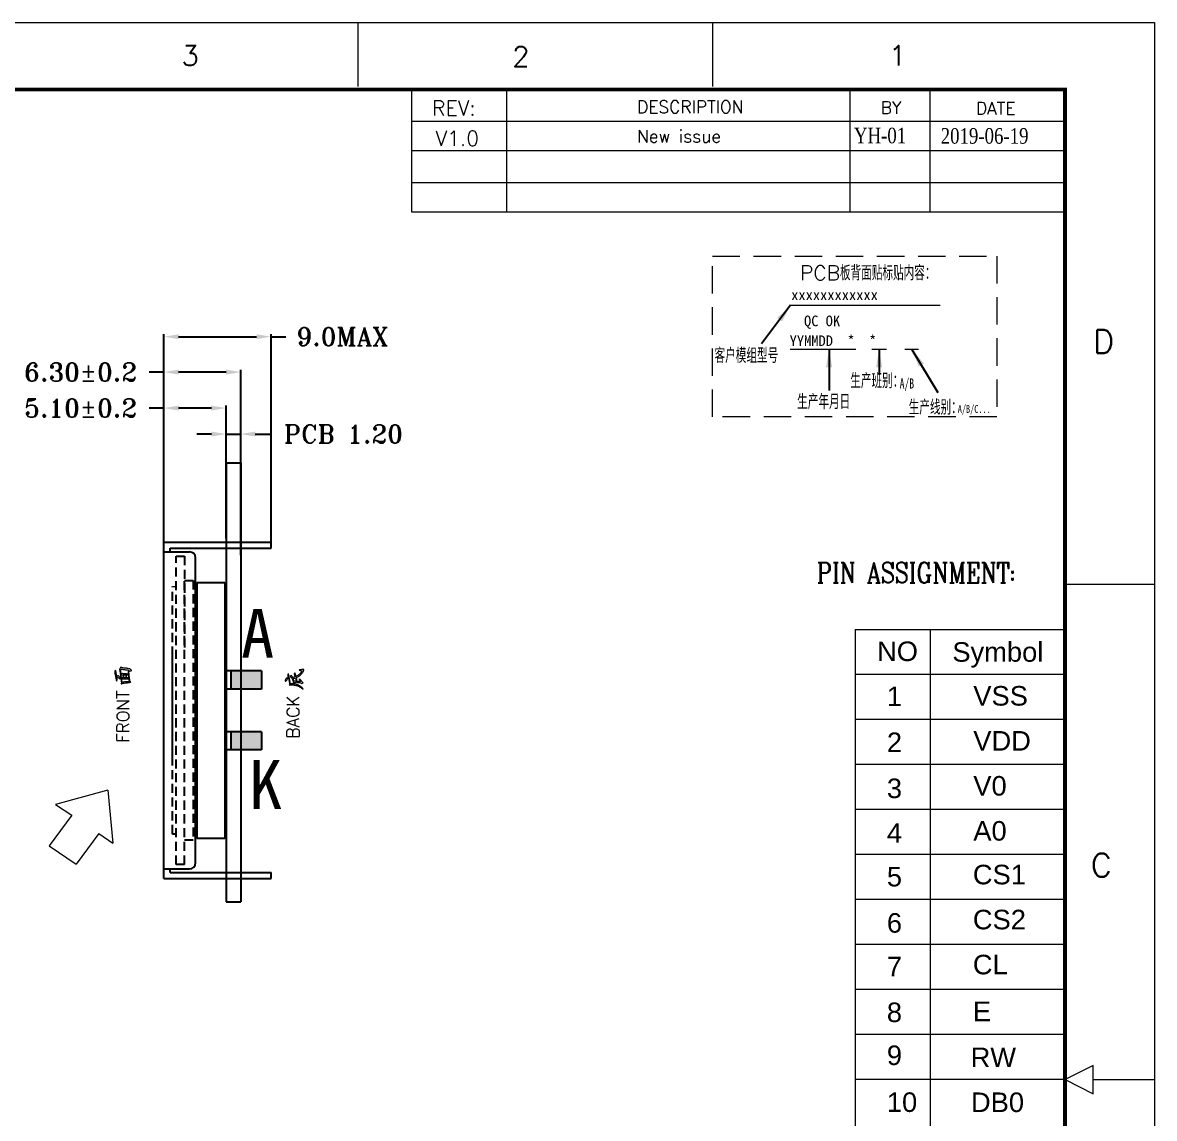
# Model space of a CAD drawing. Header units: millimetres. Extents: x 1251 to 1736, y 491 to 664.
# Drawn here: x 1403.7 to 1496.6, y 574.3 to 664.2 of the extents above; entities that cross this region are included whole.
import ezdxf
from ezdxf.enums import TextEntityAlignment as Align

# ---------------------------------------------------------------- set-up
doc = ezdxf.new("R2010")
doc.units = ezdxf.units.MM
doc.header["$LTSCALE"] = 3
doc.linetypes.add('HIDDEN', pattern=[0.375, 0.25, -0.125])
for name, color, linetype in [('BEZ', 170, 'Continuous'), ('CL', 1, 'Continuous'), ('d', 4, 'Continuous'), ('DIM', 4, 'Continuous'), ('PCB', 3, 'Continuous')]:
    doc.layers.add(name, color=color, linetype=linetype)
doc.styles.add('ROMANC', font='romanc.shx', dxfattribs={"width": 0.65})
doc.styles.add('romans', font='romans.shx')
doc.styles.add('RT', font='ROMANT.SHX')
doc.styles.add('S', font='txt')
doc.styles.get("Standard").update_dxf_attribs({"font": 'romans.shx', "width": 0.8, "height": 1.2})
doc.styles.add('TXT', font='txt', dxfattribs={"width": 0.7, "height": 1})
doc.styles.add('WMF-宋体0', font='')
doc.styles.add('xiong', font='simplex.shx', dxfattribs={"bigfont": 'gbcbig.shx'})
doc.styles.add('样式 3', font='')
doc.styles.get('WMF-宋体0').set_extended_font_data('SimSun')
doc.styles.get('样式 3').set_extended_font_data('FangSong_GB2312')
doc.dimstyles.new('ISO-25$0', dxfattribs={"dimtxt": 1.5, "dimasz": 1.2, "dimexe": 0.2, "dimexo": 0.3, "dimgap": 0.6, "dimtad": 0, "dimzin": 1, "dimdsep": 46, "dimtxsty": 'RT', "dimcen": 2.5, "dimadec": 0, "dimazin": 0, "dimtfac": 1, "dimtmove": 0, "dimatfit": 3, "dimfxl": 0.2, "dimarcsym": 0})
doc.dimstyles.new('ISO-25-1', dxfattribs={"dimtxt": 2, "dimasz": 1.5, "dimexe": 0.4, "dimexo": 0.625, "dimgap": 0.5, "dimtad": 0, "dimzin": 1, "dimdsep": 46, "dimtxsty": 'romans', "dimcen": 2.5, "dimclrd": 4, "dimclre": 4, "dimclrt": 4, "dimadec": 0, "dimazin": 0, "dimtfac": 1, "dimtmove": 0, "dimatfit": 3, "dimfxl": 1, "dimlwe": 0, "dimarcsym": 0})

# ---------------------------------------------------------------- blocks, each defined once
blk = doc.blocks.new('*D5')
at = {"layer": 'Defpoints', "color": 0}
for p in [(1421.58, 630.462), (1420.38, 621.758), (1421.58, 621.758)]:
    blk.add_point(p, dxfattribs=at)
at = {"layer": 'DIM', "color": 0, "lineweight": -2}
for p, q in [((1420.38, 622.058), (1420.38, 630.662)), ((1421.58, 622.058), (1421.58, 630.662)), ((1419.18, 630.462), (1417.98, 630.462)), ((1420.38, 630.462), (1421.58, 630.462)), ((1422.78, 630.462), (1423.98, 630.462))]:
    blk.add_line(p, q, dxfattribs=at)
at = {"layer": 'DIM', "color": 0}
for points in [[(1419.18, 630.662), (1419.18, 630.262), (1420.38, 630.462)], [(1422.78, 630.662), (1422.78, 630.262), (1421.58, 630.462)]]:
    blk.add_solid(points, dxfattribs=at)
at = {"layer": 'DIM', "color": 0, "lineweight": 0, "insert": (1430.009, 630.462), "char_height": 1.5, "attachment_point": 5, "style": 'RT'}
blk.add_mtext('PCB 1.20', dxfattribs=at)
blk = doc.blocks.new('*D6')
at = {"layer": 'Defpoints', "color": 0}
for p in [(1421.58, 635.542), (1415.28, 620.236), (1421.58, 620.236)]:
    blk.add_point(p, dxfattribs=at)
at = {"layer": 'DIM', "color": 0, "lineweight": -2}
for p, q in [((1415.28, 635.542), (1414.08, 635.542)), ((1415.28, 620.536), (1415.28, 635.742)), ((1420.38, 635.542), (1416.48, 635.542)), ((1421.58, 620.536), (1421.58, 635.742))]:
    blk.add_line(p, q, dxfattribs=at)
at = {"layer": 'DIM', "color": 0}
for points in [[(1416.48, 635.742), (1416.48, 635.342), (1415.28, 635.542)], [(1420.38, 635.742), (1420.38, 635.342), (1421.58, 635.542)]]:
    blk.add_solid(points, dxfattribs=at)
at = {"layer": 'DIM', "color": 0, "lineweight": 0, "insert": (1408.445, 635.542), "char_height": 1.5, "attachment_point": 5, "style": 'RT'}
blk.add_mtext('6.30%%P0.2', dxfattribs=at)
blk = doc.blocks.new('*D7')
at = {"layer": 'Defpoints', "color": 0}
for p in [(1420.38, 632.592), (1415.28, 621.598), (1420.38, 621.598)]:
    blk.add_point(p, dxfattribs=at)
at = {"layer": 'DIM', "color": 0, "lineweight": -2}
for p, q in [((1415.28, 632.592), (1414.08, 632.592)), ((1415.28, 621.898), (1415.28, 632.792)), ((1419.18, 632.592), (1416.48, 632.592)), ((1420.38, 621.898), (1420.38, 632.792))]:
    blk.add_line(p, q, dxfattribs=at)
at = {"layer": 'DIM', "color": 0}
for points in [[(1416.48, 632.792), (1416.48, 632.392), (1415.28, 632.592)], [(1419.18, 632.792), (1419.18, 632.392), (1420.38, 632.592)]]:
    blk.add_solid(points, dxfattribs=at)
at = {"layer": 'DIM', "color": 0, "lineweight": 0, "insert": (1408.445, 632.592), "char_height": 1.5, "attachment_point": 5, "style": 'RT'}
blk.add_mtext('5.10%%P0.2', dxfattribs=at)
blk = doc.blocks.new('*D8')
at = {"layer": 'Defpoints', "color": 0}
for p in [(1424.08, 638.445), (1415.28, 620.484), (1424.08, 621.098)]:
    blk.add_point(p, dxfattribs=at)
at = {"layer": 'DIM', "color": 0, "lineweight": -2}
for p, q in [((1415.28, 620.784), (1415.28, 638.645)), ((1416.48, 638.445), (1422.88, 638.445)), ((1424.08, 621.398), (1424.08, 638.645)), ((1424.08, 638.445), (1425.28, 638.445))]:
    blk.add_line(p, q, dxfattribs=at)
at = {"layer": 'DIM', "color": 0}
for points in [[(1416.48, 638.645), (1416.48, 638.245), (1415.28, 638.445)], [(1422.88, 638.645), (1422.88, 638.245), (1424.08, 638.445)]]:
    blk.add_solid(points, dxfattribs=at)
at = {"layer": 'DIM', "color": 0, "lineweight": 0, "insert": (1429.916, 638.445), "char_height": 1.5, "attachment_point": 5, "style": 'RT'}
blk.add_mtext('9.0MAX', dxfattribs=at)

msp = doc.modelspace()

# ---------------------------------------------------------------- hatches: boundary and pattern name
h = msp.add_hatch(color=1)
h.paths.add_polyline_path([(1423.28, 609.548), (1423.28, 611.048), (1420.78, 611.048), (1420.78, 609.548)])
h.paths.add_polyline_path([(1420.78, 606.048), (1420.78, 604.548), (1423.28, 604.548), (1423.28, 606.048)])

# ---------------------------------------------------------------- linework, layer by layer
at = {"linetype": 'HIDDEN'}
for p, q in [((1416.28, 620.448), (1416.98, 620.448)), ((1416.28, 595.148), (1416.28, 620.448)), ((1416.98, 620.448), (1416.98, 612.798)), ((1416.98, 595.148), (1416.98, 618.698)), ((1415.98, 597.648), (1415.98, 617.948)), ((1416.98, 618.448), (1417.68, 618.448)), ((1417.68, 618.448), (1417.68, 597.148)), ((1417.98, 597.648), (1417.98, 617.948)), ((1416.28, 597.648), (1415.98, 597.648)), ((1417.68, 597.648), (1417.98, 597.648)), ((1417.68, 597.148), (1416.98, 597.148)), ((1416.98, 595.148), (1416.28, 595.148))]:
    msp.add_line(p, q, dxfattribs=at)
at = {"lineweight": 9}
for p, q in [((1415.98, 617.948), (1416.28, 617.948)), ((1417.98, 617.948), (1417.68, 617.948))]:
    msp.add_line(p, q, dxfattribs=at)
at = {"color": 2}
for p, q in [((1417.98, 618.298), (1417.98, 597.298)), ((1417.98, 618.298), (1420.28, 618.298)), ((1420.28, 618.298), (1420.28, 597.298)), ((1423.28, 611.048), (1420.28, 611.048)), ((1423.28, 611.048), (1423.28, 609.548)), ((1423.28, 609.548), (1420.28, 609.548)), ((1423.28, 606.048), (1420.28, 606.048)), ((1423.28, 606.048), (1423.28, 604.548)), ((1423.28, 604.548), (1420.28, 604.548)), ((1420.28, 597.298), (1417.98, 597.298))]:
    msp.add_line(p, q, dxfattribs=at)
at = {"color": 5}
msp.add_line((1415.98, 603.298), (1415.98, 612.298), dxfattribs=at)
for p, q in [((1420.78, 611.048), (1420.78, 609.548)), ((1420.78, 606.048), (1420.78, 604.548))]:
    msp.add_line(p, q)
at = {"color": 0, "lineweight": 0}
for points in [[(1412.425, 610.698), (1412.419, 610.756), (1412.418, 610.79), (1412.415, 610.856), (1412.414, 610.924), (1412.412, 610.985), (1412.446, 611.004), (1412.511, 611.033), (1412.564, 611.046), (1412.588, 611.049), (1412.633, 611.074), (1412.592, 611.122), (1412.581, 611.13), (1412.528, 611.161), (1412.454, 611.191), (1412.454, 611.191), (1412.388, 611.208), (1412.322, 611.225), (1412.254, 611.239), (1412.208, 611.245), (1412.145, 611.252), (1412.073, 611.259), (1411.991, 611.267), (1411.9, 611.278), (1411.836, 611.294), (1411.805, 611.315), (1411.77, 611.343), (1411.746, 611.33), (1411.688, 611.267), (1411.653, 611.212), (1411.632, 611.17), (1411.646, 611.122), (1411.662, 611.082), (1411.674, 611.004), (1411.676, 610.978), (1411.682, 610.926), (1411.691, 610.86), (1411.702, 610.78), (1411.715, 610.687), (1411.725, 610.629), (1411.738, 610.551), (1411.748, 610.479), (1411.757, 610.414), (1411.758, 610.411), (1411.729, 610.445), (1411.711, 610.462), (1411.665, 610.507), (1411.605, 610.562), (1411.604, 610.563), (1411.536, 610.619), (1411.494, 610.638), (1411.479, 610.634), (1411.432, 610.576), (1411.418, 610.547), (1411.415, 610.519), (1411.405, 610.597), (1411.398, 610.645), (1411.386, 610.732), (1411.375, 610.808), (1411.364, 610.873), (1411.353, 610.927), (1411.343, 610.97), (1411.321, 611.033), (1411.294, 611.067), (1411.253, 611.032), (1411.245, 611), (1411.239, 610.929), (1411.239, 610.921), (1411.244, 610.88), (1411.254, 610.819), (1411.271, 610.741), (1411.294, 610.645), (1411.295, 610.642), (1411.315, 610.558), (1411.332, 610.483), (1411.346, 610.417), (1411.356, 610.358), (1411.364, 610.307), (1411.38, 610.216), (1411.391, 610.182), (1411.418, 610.231), (1411.421, 610.236), (1411.439, 610.3), (1411.439, 610.306), (1411.436, 610.341), (1411.429, 610.4), (1411.419, 610.486), (1411.418, 610.494), (1411.453, 610.5), (1411.467, 610.504), (1411.498, 610.494), (1411.547, 610.472), (1411.613, 610.437), (1411.697, 610.388), (1411.766, 610.347), (1411.77, 610.3), (1411.779, 610.235), (1411.785, 610.163), (1411.79, 610.097), (1411.791, 610.065), (1411.781, 610.01), (1411.784, 609.975), (1411.787, 609.973), (1411.846, 609.996), (1411.85, 609.998), (1411.887, 610.011), (1411.944, 610.024), (1412.023, 610.038), (1412.122, 610.051), (1412.206, 610.059), (1412.284, 610.067), (1412.352, 610.073), (1412.411, 610.08), (1412.46, 610.086), (1412.541, 610.102), (1412.571, 610.127), (1412.562, 610.139), (1412.511, 610.15), (1412.486, 610.152), (1412.486, 610.163), (1412.48, 610.226), (1412.472, 610.303), (1412.46, 610.396), (1412.458, 610.418), (1412.448, 610.496), (1412.439, 610.568), (1412.431, 610.636)], [(1412.335, 610.961), (1412.337, 610.931), (1412.339, 610.893), (1412.344, 610.844), (1412.35, 610.785), (1412.352, 610.772), (1412.289, 610.776), (1412.206, 610.782), (1412.133, 610.789), (1412.068, 610.794), (1412.015, 610.799), (1411.97, 610.804), (1411.966, 610.804), (1411.876, 610.816), (1411.832, 610.825), (1411.828, 610.824), (1411.793, 610.791), (1411.768, 610.758), (1411.768, 610.763), (1411.761, 610.825), (1411.756, 610.88), (1411.751, 610.926), (1411.747, 610.966), (1411.745, 610.998), (1411.743, 611.022), (1411.743, 611.039), (1411.745, 611.103), (1411.757, 611.15), (1411.767, 611.154), (1411.84, 611.163), (1411.857, 611.163), (1411.911, 611.159), (1411.983, 611.153), (1412.074, 611.142), (1412.136, 611.135), (1412.206, 611.123), (1412.273, 611.108), (1412.337, 611.092), (1412.398, 611.074), (1412.398, 611.056), (1412.372, 611.036), (1412.336, 610.991), (1412.335, 610.98)], [(1426.38, 610.348), (1426.431, 610.27), (1426.432, 610.268), (1426.485, 610.19), (1426.493, 610.159), (1426.482, 610.155), (1426.425, 610.156), (1426.321, 610.166), (1426.266, 610.17), (1426.204, 610.174), (1426.204, 610.174), (1426.202, 610.193), (1426.19, 610.264), (1426.177, 610.334), (1426.164, 610.402), (1426.149, 610.468), (1426.143, 610.495), (1426.16, 610.501), (1426.218, 610.527), (1426.27, 610.552), (1426.316, 610.577), (1426.355, 610.602), (1426.369, 610.611), (1426.425, 610.652), (1426.478, 610.696), (1426.527, 610.743), (1426.574, 610.792), (1426.618, 610.843), (1426.656, 610.894), (1426.7, 610.957), (1426.731, 611.012), (1426.749, 611.058), (1426.758, 611.098), (1426.756, 611.154), (1426.755, 611.157), (1426.701, 611.161), (1426.662, 611.149), (1426.596, 611.137), (1426.507, 611.126), (1426.487, 611.124), (1426.398, 611.112), (1426.369, 611.099), (1426.397, 611.086), (1426.487, 611.071), (1426.574, 611.053), (1426.611, 611.037), (1426.61, 611.024), (1426.584, 610.974), (1426.528, 610.892), (1426.523, 610.885), (1426.485, 610.835), (1426.44, 610.788), (1426.39, 610.742), (1426.334, 610.698), (1426.273, 610.657), (1426.225, 610.628), (1426.159, 610.592), (1426.123, 610.575), (1426.117, 610.596), (1426.1, 610.657), (1426.081, 610.726), (1426.054, 610.814), (1426.036, 610.867), (1426.024, 610.885), (1425.99, 610.843), (1425.976, 610.781), (1425.977, 610.774), (1425.987, 610.734), (1426.01, 610.663), (1426.045, 610.56), (1426.05, 610.546), (1426.037, 610.541), (1425.983, 610.525), (1425.962, 610.519), (1425.882, 610.496), (1425.841, 610.485), (1425.822, 610.53), (1425.803, 610.567), (1425.763, 610.642), (1425.735, 610.671), (1425.729, 610.67), (1425.686, 610.616), (1425.678, 610.599), (1425.659, 610.539), (1425.686, 610.519), (1425.704, 610.512), (1425.755, 610.463), (1425.757, 610.461), (1425.777, 610.431), (1425.802, 610.384), (1425.833, 610.323), (1425.871, 610.245), (1425.908, 610.166), (1425.895, 610.135), (1425.886, 610.083), (1425.941, 610.077), (1425.974, 610.083), (1426.039, 610.091), (1426.128, 610.097), (1426.189, 610.096), (1426.26, 610.094), (1426.327, 610.09), (1426.39, 610.083), (1426.428, 610.076), (1426.499, 610.055), (1426.542, 610.028), (1426.546, 610.024), (1426.597, 609.987), (1426.597, 609.987), (1426.659, 610.015), (1426.665, 610.018), (1426.707, 610.063), (1426.666, 610.111), (1426.662, 610.114), (1426.627, 610.144), (1426.578, 610.194), (1426.514, 610.263), (1426.459, 610.322), (1426.407, 610.368), (1426.376, 610.381), (1426.375, 610.38)], [(1412.366, 610.64), (1412.376, 610.553), (1412.388, 610.459), (1412.28, 610.46), (1412.219, 610.461), (1412.219, 610.463), (1412.214, 610.534), (1412.205, 610.597), (1412.203, 610.606), (1412.178, 610.659), (1412.15, 610.632), (1412.143, 610.59), (1412.15, 610.541), (1412.158, 610.516), (1412.162, 610.462), (1412.084, 610.463), (1412.009, 610.464), (1411.997, 610.464), (1411.995, 610.539), (1411.988, 610.6), (1411.978, 610.632), (1411.936, 610.659), (1411.922, 610.624), (1411.925, 610.592), (1411.936, 610.514), (1411.948, 610.465), (1411.904, 610.465), (1411.874, 610.466), (1411.86, 610.466), (1411.827, 610.44), (1411.808, 610.413), (1411.805, 610.44), (1411.794, 610.532), (1411.785, 610.617), (1411.776, 610.693), (1411.774, 610.714), (1412.358, 610.714)], [(1412.416, 610.232), (1412.427, 610.154), (1412.412, 610.155), (1412.397, 610.154), (1412.335, 610.151), (1412.269, 610.146), (1412.2, 610.141), (1412.128, 610.135), (1412.053, 610.127), (1411.98, 610.12), (1411.898, 610.112), (1411.845, 610.109), (1411.844, 610.119), (1411.83, 610.233), (1411.817, 610.341), (1411.813, 610.371), (1411.893, 610.377), (1411.972, 610.381), (1412.048, 610.385), (1412.119, 610.388), (1412.187, 610.392), (1412.251, 610.394), (1412.311, 610.395), (1412.367, 610.396), (1412.396, 610.396), (1412.402, 610.349)], [(1425.231, 610.201), (1425.272, 610.201), (1425.316, 610.224), (1425.369, 610.284), (1425.406, 610.333), (1425.431, 610.381), (1425.417, 610.429), (1425.376, 610.443), (1425.354, 610.436), (1425.293, 610.387), (1425.251, 610.334), (1425.231, 610.277), (1425.229, 610.264)], [(1425.61, 609.876), (1425.652, 609.887), (1425.72, 609.892), (1425.811, 609.89), (1425.83, 609.888), (1425.902, 609.881), (1425.971, 609.871), (1426.037, 609.861), (1426.1, 609.849), (1426.12, 609.844), (1426.182, 609.827), (1426.245, 609.805), (1426.31, 609.778), (1426.376, 609.745), (1426.389, 609.739), (1426.457, 609.702), (1426.517, 609.666), (1426.571, 609.629), (1426.618, 609.593), (1426.689, 609.54), (1426.721, 609.524), (1426.715, 609.544), (1426.666, 609.621), (1426.631, 609.662), (1426.584, 609.705), (1426.527, 609.748), (1426.459, 609.794), (1426.423, 609.815), (1426.36, 609.849), (1426.298, 609.879), (1426.237, 609.904), (1426.176, 609.924), (1426.17, 609.926), (1426.105, 609.941), (1426.038, 609.954), (1425.97, 609.965), (1425.9, 609.973), (1425.878, 609.975), (1425.81, 609.98), (1425.742, 609.984), (1425.673, 609.986), (1425.66, 609.986), (1425.656, 610.013), (1425.647, 610.067), (1425.637, 610.128), (1425.624, 610.197), (1425.61, 610.274), (1425.593, 610.358), (1425.576, 610.45), (1425.567, 610.496), (1425.546, 610.605), (1425.529, 610.689), (1425.514, 610.75), (1425.502, 610.788), (1425.493, 610.802), (1425.459, 610.767), (1425.446, 610.735), (1425.438, 610.664), (1425.438, 610.653), (1425.443, 610.614), (1425.454, 610.559), (1425.471, 610.489), (1425.493, 610.404), (1425.52, 610.304), (1425.529, 610.273), (1425.556, 610.174), (1425.576, 610.093), (1425.592, 610.028), (1425.601, 609.982), (1425.601, 609.98), (1425.582, 609.936), (1425.569, 609.883)], [(1426.147, 610.2), (1426.152, 610.176), (1426.138, 610.177), (1426.068, 610.179), (1425.993, 610.18), (1425.947, 610.18), (1425.942, 610.194), (1425.914, 610.281), (1425.888, 610.359), (1425.872, 610.402), (1425.945, 610.424), (1426.023, 610.45), (1426.074, 610.468), (1426.075, 610.465), (1426.094, 610.4), (1426.113, 610.334), (1426.13, 610.267)]]:
    msp.add_lwpolyline(points, close=True, dxfattribs=at)
at = {"layer": 'BEZ', "color": 5}
for p, q in [((1415.28, 621.598), (1424.08, 621.598)), ((1415.28, 621.598), (1424.08, 621.598)), ((1415.28, 593.998), (1415.28, 621.598)), ((1415.28, 593.998), (1415.28, 621.598)), ((1424.08, 621.098), (1424.08, 621.598)), ((1424.08, 621.098), (1424.08, 621.598)), ((1415.28, 620.798), (1417.38, 620.798)), ((1415.78, 620.798), (1415.78, 621.098)), ((1415.78, 620.798), (1415.78, 621.098)), ((1415.78, 621.098), (1424.08, 621.098)), ((1415.78, 621.098), (1424.08, 621.098)), ((1417.88, 595.298), (1417.88, 620.298)), ((1415.28, 594.798), (1417.38, 594.798)), ((1415.78, 594.498), (1415.78, 594.798)), ((1415.78, 594.498), (1415.78, 594.798)), ((1415.78, 594.498), (1424.08, 594.498)), ((1415.78, 594.498), (1424.08, 594.498)), ((1424.08, 593.998), (1424.08, 594.498)), ((1424.08, 593.998), (1424.08, 594.498)), ((1415.28, 593.998), (1424.08, 593.998)), ((1415.28, 593.998), (1424.08, 593.998))]:
    msp.add_line(p, q, dxfattribs=at)
for centre, start, end in [((1417.38, 620.298), 0, 90), ((1417.38, 595.298), 270, 0)]:
    msp.add_arc(centre, 0.5, start, end, dxfattribs=at)
at = {"layer": 'd', "color": 0, "lineweight": 0}
for p, q in [((1251.382, 664.206), (1496.565, 664.206)), ((1431.205, 664.206), (1431.205, 658.963)), ((1460.308, 664.206), (1460.308, 658.963)), ((1496.565, 664.206), (1496.565, 490.84)), ((1435.622, 648.658), (1435.622, 658.725)), ((1435.622, 653.796), (1435.622, 658.725)), ((1443.417, 648.658), (1443.417, 658.725)), ((1443.417, 653.796), (1443.417, 658.725)), ((1471.564, 658.725), (1471.564, 648.658)), ((1478.138, 658.725), (1478.138, 648.658)), ((1489.234, 656.103), (1435.622, 656.103)), ((1489.234, 656.103), (1435.622, 656.103)), ((1489.234, 653.691), (1435.622, 653.691)), ((1489.234, 653.691), (1435.622, 653.691)), ((1489.234, 651.07), (1435.622, 651.07)), ((1489.234, 651.07), (1435.622, 651.07)), ((1489.234, 648.658), (1435.622, 648.658)), ((1489.234, 648.658), (1435.622, 648.658)), ((1489.234, 618.149), (1496.565, 618.149)), ((1491.549, 578.67), (1489.234, 577.512)), ((1491.549, 578.67), (1489.234, 577.512)), ((1491.549, 576.355), (1491.549, 578.67)), ((1491.549, 576.355), (1491.549, 578.67)), ((1489.234, 577.512), (1491.549, 576.355)), ((1489.234, 577.512), (1491.549, 576.355)), ((1491.549, 577.512), (1496.565, 577.512))]:
    msp.add_line(p, q, dxfattribs=at)
at = {"layer": 'd', "color": 0, "lineweight": 0, "const_width": 0.322}
msp.add_lwpolyline([(1489.234, 658.725), (1257.555, 658.725), (1257.555, 496.321), (1489.234, 496.321), (1489.234, 658.725)], dxfattribs=at)
at = {"layer": 'DIM', "color": 0, "lineweight": 0}
for p, q in [((1466.708, 641.038), (1478.979, 641.038)), ((1466.683, 637.417), (1472.068, 637.417)), ((1473.377, 637.417), (1474.569, 637.417)), ((1476.099, 637.417), (1477.195, 637.417))]:
    msp.add_line(p, q, dxfattribs=at)
at = {"layer": 'DIM', "lineweight": 0}
for p, q in [((1472.009, 614.439), (1472.009, 536.925)), ((1472.009, 614.439), (1489.234, 614.439)), ((1478.161, 614.439), (1478.161, 536.925)), ((1489.234, 610.748), (1472.009, 610.748)), ((1489.234, 607.057), (1472.009, 607.057)), ((1489.234, 603.365), (1472.009, 603.365)), ((1410.685, 601.263), (1406.392, 600.089)), ((1410.685, 601.263), (1411.077, 596.911)), ((1406.392, 600.089), (1407.713, 599.193)), ((1407.713, 599.193), (1405.874, 596.68)), ((1489.234, 599.674), (1472.009, 599.674)), ((1409.927, 597.691), (1408.088, 595.178)), ((1409.927, 597.691), (1411.077, 596.911)), ((1405.874, 596.68), (1408.088, 595.178)), ((1489.234, 595.983), (1472.009, 595.983)), ((1489.234, 592.292), (1472.009, 592.292)), ((1489.234, 588.601), (1472.009, 588.601)), ((1489.234, 584.91), (1472.009, 584.91)), ((1489.234, 581.219), (1472.009, 581.219)), ((1489.234, 577.528), (1472.009, 577.528))]:
    msp.add_line(p, q, dxfattribs=at)
at = {"layer": 'DIM', "color": 0, "linetype": 'HIDDEN', "lineweight": 0, "ltscale": 3}
msp.add_lwpolyline([(1460.301, 645.063), (1483.636, 645.063), (1483.636, 631.863), (1460.301, 631.863)], close=True, dxfattribs=at)
at = {"layer": 'PCB'}
for p, q in [((1420.38, 628.098), (1421.58, 628.098)), ((1420.38, 628.098), (1420.38, 592.098)), ((1421.58, 628.098), (1421.58, 592.098)), ((1420.38, 592.098), (1421.58, 592.098))]:
    msp.add_line(p, q, dxfattribs=at)

# ---------------------------------------------------------------- texts
at = {"color": 0, "lineweight": 0, "style": 'romans'}
for s, p in [('FRONT', (1411.917, 607.286)), ('BACK', (1425.882, 607.25))]:
    msp.add_text(s, height=1.0124, rotation=90, dxfattribs=at).set_placement(p, align=Align.MIDDLE)
at = {"layer": 'CL', "linetype": 'ByBlock', "lineweight": -2, "char_height": 4, "attachment_point": 7, "style": 'WMF-宋体0'}
for s, insert in [('A', (1421.611, 612.116)), ('K', (1422.266, 599.712))]:
    msp.add_mtext_dynamic_manual_height_columns(s, width=18.08137, gutter_width=12.5, heights=[0], dxfattribs=dict(at, insert=insert))
at = {"layer": 'd', "color": 0, "lineweight": 0, "style": 'romans'}
for s, height, p in [('3', 1.638, (1416.739, 660.681)), ('2', 1.637, (1443.879, 660.609)), ('1', 1.638, (1474.789, 660.681)), ('REV:', 1.2258, (1437.289, 656.584)), ('REV:', 1.2258, (1437.289, 656.584)), ('DESCRIPTION', 1.02353, (1454.114, 656.786)), ('BY', 1.0235, (1474.1, 656.724)), ('DATE', 1.0235, (1481.917, 656.672)), ('V1.0', 1.2258, (1437.565, 654.106)), ('New issue', 1.0235, (1454.114, 654.374)), ('D', 1.929, (1491.544, 637.092)), ('C', 1.929, (1491.343, 594.138))]:
    msp.add_text(s, height=height, dxfattribs=at).set_placement(p)
at = {"layer": 'd', "color": 0, "lineweight": 0, "char_height": 1.27802, "width": 11.52602, "attachment_point": 1}
for s, insert in [('{\\fTimes New Roman|b0|i0|c186|p18;YH-01}', (1471.907, 655.588)), ('{\\fTimes New Roman|b0|i0|c186|p18;2019-06-19}', (1479.031, 655.556))]:
    msp.add_mtext(s, dxfattribs=dict(at, insert=insert))
at = {"layer": 'DIM', "color": 0, "lineweight": 0}
for s, height, style, p in [('PCB板背面贴标贴内容：', 1.2103, 'xiong', (1467.492, 643.071)), ('xxxxxxxxxxxx', 0.87171, 'S', (1466.759, 641.445)), ('  QC OK', 0.8717, 'S', (1466.624, 639.306)), ('YYMMDD  *  *', 0.87171, 'S', (1466.633, 637.682)), ('客户模组型号', 1.2103, 'xiong', (1460.468, 636.294))]:
    msp.add_text(s, height=height, dxfattribs=dict(at, style=style)).set_placement(p)
at = {"layer": 'DIM', "lineweight": 0, "style": 'ROMANC', "width": 0.8}
msp.add_text('PIN ASSIGNMENT:', height=1.6691, dxfattribs=at).set_placement((1477.006, 619.085), align=Align.MIDDLE)
at = {"layer": 'DIM', "color": 0, "lineweight": 0, "attachment_point": 1}
for s, insert, char_height, width, style in [('生产班别：', (1471.608, 635.433), 1.2103, 18.14693, 'xiong'), ('A/B', (1475.662, 635.023), 0.8282, 5.65552, 'TXT'), ('生产年月日', (1467.249, 633.712), 1.2103, 18.14693, 'xiong'), ('生产线别：', (1476.402, 633.258), 1.2103, 18.14693, 'xiong'), ('A/B/C...', (1480.432, 632.846), 0.6455, 4.40808, 'TXT')]:
    msp.add_mtext(s, dxfattribs=dict(at, insert=insert, char_height=char_height, width=width, style=style))
at = {"layer": 'DIM', "lineweight": 0, "char_height": 1.60341, "width": 55.74827, "attachment_point": 1, "style": '样式 3'}
for s, insert in [('{\\fArial|b0|i0|c0|p34;NO}', (1473.805, 613.445)), ('{\\fArial|b0|i0|c0|p34;Symbol}', (1479.986, 613.389)), ('{\\fArial|b0|i0|c0|p34;1}', (1474.611, 609.754)), ('{\\fArial|b0|i0|c0|p34;VSS}', (1481.705, 609.791)), ('{\\fArial|b0|i0|c0|p34;2}', (1474.611, 605.979)), ('{\\fArial|b0|i0|c0|p34;VDD}', (1481.705, 606.1)), ('{\\fArial|b0|i0|c0|p34;3}', (1474.611, 602.203)), ('{\\fArial|b0|i0|c0|p34;V0}', (1481.705, 602.409)), ('{\\fArial|b0|i0|c0|p34;4}', (1474.611, 598.538)), ('{\\fArial|b0|i0|c0|p34;A0}', (1481.705, 598.717)), ('{\\fArial|b0|i0|c0|p34;5}', (1474.611, 594.959)), ('{\\fArial|b0|i0|c0|p34;CS1}', (1481.669, 595.132)), ('{\\fArial|b0|i0|c0|p34;6}', (1474.611, 591.166)), ('{\\fArial|b0|i0|c0|p34;CS2}', (1481.669, 591.441)), ('{\\fArial|b0|i0|c0|p34;7}', (1474.611, 587.587)), ('{\\fArial|b0|i0|c0|p34;CL}', (1481.669, 587.75)), ('{\\fArial|b0|i0|c0|p34;8}', (1474.611, 583.832)), ('{\\fArial|b0|i0|c0|p34;E}', (1481.669, 583.907)), ('{\\fArial|b0|i0|c0|p34;9}', (1474.611, 580.307)), ('{\\fArial|b0|i0|c0|p34;RW}', (1481.484, 580.141)), ('{\\fArial|b0|i0|c0|p34;10}', (1474.611, 576.462)), ('{\\fArial|b0|i0|c0|p34;DB0}', (1481.515, 576.454))]:
    msp.add_mtext(s, dxfattribs=dict(at, insert=insert))

# ---------------------------------------------------------------- dimensions: what is measured, and where the dimension line sits
at = {"layer": 'DIM', "lineweight": 0}
for base, p1, p2, text, picture, middle in [((1424.08, 638.445), (1415.28, 620.484), (1424.08, 621.098), '9.0MAX', '*D8', (1429.916, 638.445)), ((1421.58, 630.462), (1420.38, 621.758), (1421.58, 621.758), 'PCB <>', '*D5', (1430.009, 630.462))]:
    dim = msp.add_linear_dim(base=base, p1=p1, p2=p2, text=text, dimstyle='ISO-25$0', override={"dimfxl": 1.25}, dxfattribs=at)
    dim.commit()
    dim.dimension.update_dxf_attribs({"geometry": picture, "text_midpoint": middle})
for base, p1, p2, picture, middle in [((1421.58, 635.542), (1415.28, 620.236), (1421.58, 620.236), '*D6', (1408.445, 635.542)), ((1420.38, 632.592), (1415.28, 621.598), (1420.38, 621.598), '*D7', (1408.445, 632.592))]:
    dim = msp.add_linear_dim(base=base, p1=p1, p2=p2, text='<>%%P0.2', dimstyle='ISO-25$0', override={"dimfxl": 1.25}, dxfattribs=at)
    dim.commit()
    dim.dimension.update_dxf_attribs({"geometry": picture, "text_midpoint": middle, "dimtype": 160})

# ---------------------------------------------------------------- leaders
at = {"layer": 'DIM', "color": 0, "lineweight": 0}
for points in [[(1466.708, 641.038), (1464.331, 637.849)], [(1469.871, 637.441), (1469.871, 634.041)], [(1473.973, 637.441), (1473.973, 635.321)], [(1476.67, 637.404), (1478.799, 633.863)]]:
    msp.add_leader(points, dimstyle='ISO-25-1', override={"dimclrd": 0, "dimclre": 0, "dimclrt": 0, "dimfxl": 1.25}, dxfattribs=at)

doc.saveas('drawing.dxf')
